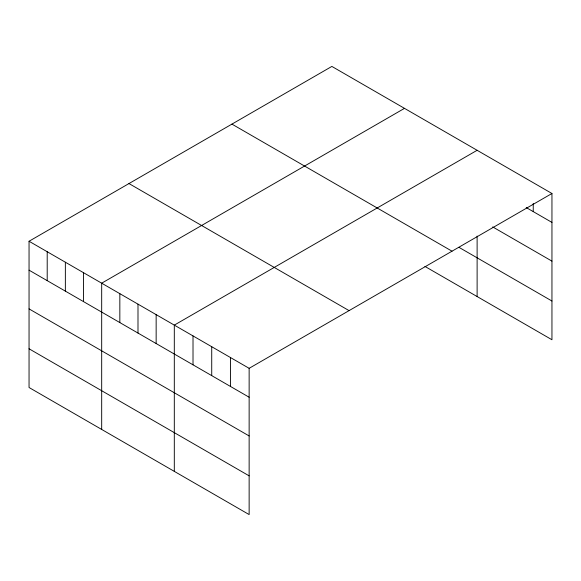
<?xml version="1.0" encoding="UTF-8"?>
<svg xmlns="http://www.w3.org/2000/svg" width="581" height="581" viewBox="0 0 581 581"><rect width="100%" height="100%" fill="white"/><g stroke="black" fill="none" stroke-linecap="round" stroke-linejoin="round"><path stroke-width="0.87" d="M551.95 193.495L249.14 368.318L249.14 514.577L29.05 387.505L29.05 241.253L331.86 66.423L551.95 193.495L551.95 339.747L424.914 266.403M404.492 108.356L101.682 283.187L101.682 429.439M477.117 150.29L174.307 325.12L174.307 471.373M526.226 207.555L551.95 222.407M492.71 226.924L551.95 261.13M458.961 247.339L551.95 301.023M231.935 124.116L452.025 251.188M128.975 183.56L349.065 310.624M29.05 241.253L249.14 368.318M29.05 270.165L249.14 397.23M29.05 308.889L249.14 435.953M29.05 348.782L249.14 475.854M533.242 203.473L533.242 211.6M477.117 236.06L477.117 296.542M230.432 357.518L230.432 386.43M211.724 346.719L211.724 375.631M193.015 335.92L193.015 364.824M156.151 314.633L156.151 343.545M137.995 304.154L137.995 333.058M119.839 293.666L119.839 322.578M83.519 272.7L83.519 301.612M65.362 262.22L65.362 291.132M47.206 251.733L47.206 280.645"/></g></svg>
